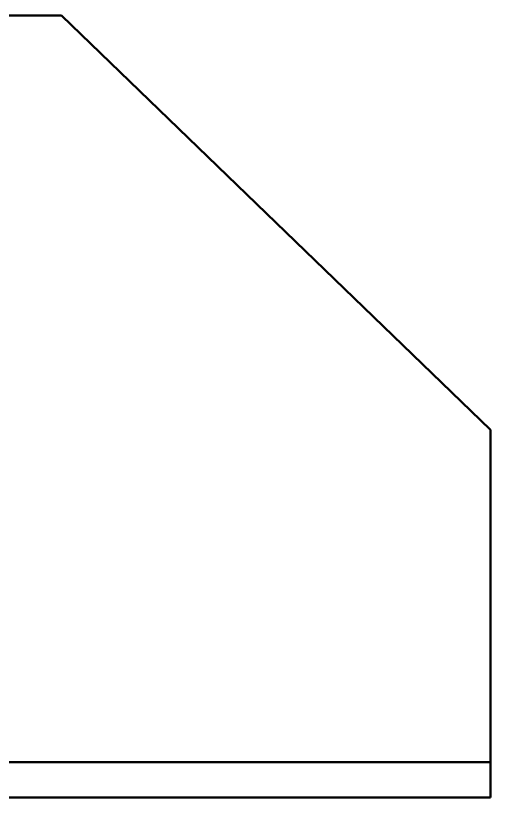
# Model space of a CAD drawing. Header units: millimetres. Extents: x 0 to 1700, y 0 to 1309.
# Drawn here: x 905 to 1700, y 0 to 1309 of the extents above; entities that cross this region are included whole.
import ezdxf

# ---------------------------------------------------------------- set-up
doc = ezdxf.new("R2010")
doc.units = ezdxf.units.MM
doc.layers.add('IV_BEND_DOWN', color=250, linetype='Continuous', lineweight=50)
doc.layers.add('IV_OUTER_PROFILE', color=7, linetype='Continuous', lineweight=50)

msp = doc.modelspace()

# ---------------------------------------------------------------- linework, layer by layer
at = {"layer": 'IV_BEND_DOWN'}
msp.add_line((1700, 58.8), (0, 58.8), dxfattribs=at)
at = {"layer": 'IV_OUTER_PROFILE'}
for p, q in [((982.2, 1308.8), (717.8, 1308.8)), ((1700, 615.6), (982.2, 1308.8)), ((1700, 0), (1700, 615.6)), ((1700, 0), (0, 0))]:
    msp.add_line(p, q, dxfattribs=at)

doc.saveas('drawing.dxf')
